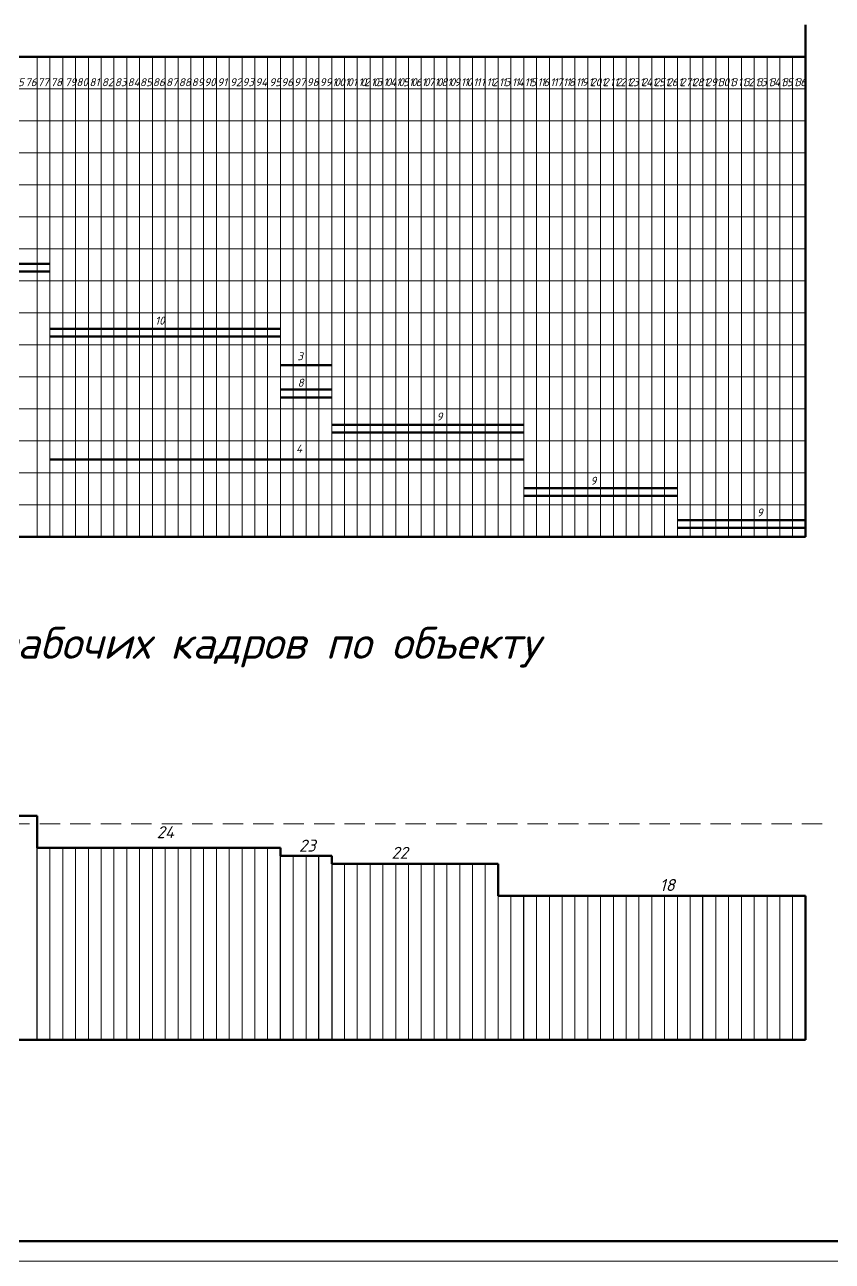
# Model space of a CAD drawing. Header units: millimetres. Extents: x 27137 to 30937, y -4667 to -569.
# Drawn here: x 28579.3 to 28781.1, y -1162.7 to -853.6 of the extents above; entities that cross this region are included whole.
import ezdxf

# ---------------------------------------------------------------- set-up
doc = ezdxf.new("R2010")
doc.units = ezdxf.units.MM
doc.header["$LTSCALE"] = 0.4
doc.linetypes.add('штриховаяX2', pattern=[38.1, 25.4, -12.7])
doc.styles.get("Standard").update_dxf_attribs({"font": 'isocpeui.ttf', "height": 2.5})

msp = doc.modelspace()

# ---------------------------------------------------------------- linework, layer by layer
at = {"lineweight": 53, "ltscale": 0.5}
for p, q in [((28774.4286, -933.5601), (28774.4286, -853.5601)), ((28339.2286, -861.5601), (28774.4286, -861.5601)), ((28406.4286, -913.3627), (28585.6286, -913.3627)), ((28431.9318, -913.3627), (28585.6286, -913.3627)), ((28585.6286, -915.2897), (28406.4286, -915.2897)), ((28585.6286, -915.2897), (28431.9318, -915.2897)), ((28585.6286, -929.5559), (28643.2286, -929.5559)), ((28643.2286, -931.4829), (28585.6286, -931.4829)), ((28774.4286, -981.5601), (28774.4286, -933.5601)), ((28643.2286, -938.6326), (28656.0286, -938.6326)), ((28643.2286, -944.7408), (28656.0286, -944.7408)), ((28643.2286, -946.7408), (28656.0286, -946.7408)), ((28656.0286, -953.5559), (28704.0286, -953.5559)), ((28704.0286, -955.4829), (28656.0286, -955.4829)), ((28704.0286, -962.2546), (28585.6286, -962.2546)), ((28704.0286, -969.3958), (28742.4286, -969.3958)), ((28742.4286, -971.3229), (28704.0286, -971.3229)), ((28742.4286, -977.3958), (28774.4286, -977.3958)), ((28774.4286, -979.3229), (28742.4286, -979.3229)), ((28339.2286, -981.5601), (28774.4286, -981.5601)), ((28553.6286, -1051.2927), (28582.4286, -1051.2927)), ((28582.4286, -1059.2927), (28582.4286, -1051.2927)), ((28582.4286, -1059.2991), (28643.2286, -1059.2991)), ((28643.2286, -1059.2927), (28643.2286, -1061.2927)), ((28643.2286, -1061.2927), (28656.0286, -1061.2927)), ((28656.0286, -1061.2927), (28656.0286, -1063.2927)), ((28656.0286, -1063.2927), (28697.6286, -1063.2927)), ((28697.6286, -1063.2927), (28697.6286, -1071.2927)), ((28697.6286, -1071.2927), (28700.8286, -1071.2927)), ((28700.8286, -1071.2927), (28704.0286, -1071.2927)), ((28704.0286, -1071.2927), (28774.4286, -1071.2927)), ((28774.4286, -1071.2927), (28774.4286, -1107.2927)), ((28339.2286, -1107.2927), (28774.4286, -1107.2927))]:
    msp.add_line(p, q, dxfattribs=at)
at = {"lineweight": 15}
for p, q in [((28582.4286, -933.5601), (28582.4286, -861.5601)), ((28582.4286, -861.5601), (28582.4286, -933.5601)), ((28585.6286, -861.5601), (28585.6286, -933.5601)), ((28585.6286, -933.5601), (28585.6286, -861.5601)), ((28588.8286, -933.5601), (28588.8286, -861.5601)), ((28588.8286, -861.5601), (28588.8286, -933.5601)), ((28592.0286, -861.5601), (28592.0286, -933.5601)), ((28592.0286, -933.5601), (28592.0286, -861.5601)), ((28595.2286, -933.5601), (28595.2286, -861.5601)), ((28595.2286, -861.5601), (28595.2286, -933.5601)), ((28598.4286, -861.5601), (28598.4286, -933.5601)), ((28598.4286, -933.5601), (28598.4286, -861.5601)), ((28601.6286, -933.5601), (28601.6286, -861.5601)), ((28601.6286, -861.5601), (28601.6286, -933.5601)), ((28604.8286, -861.5601), (28604.8286, -933.5601)), ((28604.8286, -933.5601), (28604.8286, -861.5601)), ((28608.0286, -933.5601), (28608.0286, -861.5601)), ((28608.0286, -861.5601), (28608.0286, -933.5601)), ((28611.2286, -861.5601), (28611.2286, -933.5601)), ((28611.2286, -933.5601), (28611.2286, -861.5601)), ((28611.2286, -933.5601), (28611.2286, -861.5967)), ((28614.4286, -933.5601), (28614.4286, -861.5601)), ((28614.4286, -861.5601), (28614.4286, -933.5601)), ((28617.6286, -861.5601), (28617.6286, -933.5601)), ((28617.6286, -933.5601), (28617.6286, -861.5601)), ((28620.8286, -933.5601), (28620.8286, -861.5601)), ((28620.8286, -861.5601), (28620.8286, -933.5601)), ((28620.8286, -933.5601), (28620.8286, -861.5967)), ((28624.0286, -861.5601), (28624.0286, -933.5601)), ((28624.0286, -933.5601), (28624.0286, -861.5601)), ((28627.2286, -861.5601), (28627.2286, -933.5601)), ((28630.4286, -861.5601), (28630.4286, -933.5601)), ((28630.4286, -933.5601), (28630.4286, -861.5601)), ((28633.6286, -933.5601), (28633.6286, -861.5601)), ((28633.6286, -861.5601), (28633.6286, -933.5601)), ((28636.8286, -861.5601), (28636.8286, -933.5601)), ((28640.0286, -933.5601), (28640.0286, -861.5601)), ((28640.0286, -861.5601), (28640.0286, -933.5601)), ((28643.2286, -861.5601), (28643.2286, -933.5601)), ((28643.2286, -933.5601), (28643.2286, -861.5601)), ((28646.4286, -933.5601), (28646.4286, -861.5601)), ((28646.4286, -861.5601), (28646.4286, -933.5601)), ((28649.6286, -861.5601), (28649.6286, -933.5601)), ((28649.6286, -933.5601), (28649.6286, -861.5601)), ((28652.8286, -933.5601), (28652.8286, -861.5601)), ((28652.8286, -861.5601), (28652.8286, -933.5601)), ((28656.0286, -861.5601), (28656.0286, -933.5601)), ((28656.0286, -933.5601), (28656.0286, -861.5601)), ((28659.2286, -933.5601), (28659.2286, -861.5601)), ((28659.2286, -861.5601), (28659.2286, -933.5601)), ((28662.4286, -861.5601), (28662.4286, -933.5601)), ((28662.4286, -933.5601), (28662.4286, -861.5601)), ((28665.6286, -933.5601), (28665.6286, -861.5601)), ((28665.6286, -861.5601), (28665.6286, -933.5601)), ((28668.8286, -861.5601), (28668.8286, -933.5601)), ((28668.8286, -933.5601), (28668.8286, -861.5601)), ((28672.0286, -861.5601), (28672.0286, -933.5601)), ((28675.2286, -861.5601), (28675.2286, -933.5601)), ((28675.2286, -933.5601), (28675.2286, -861.5601)), ((28675.2286, -933.5601), (28675.2286, -861.5601)), ((28678.4286, -933.5601), (28678.4286, -861.5601)), ((28678.4286, -861.5601), (28678.4286, -933.5601)), ((28681.6286, -861.5601), (28681.6286, -933.5601)), ((28684.8286, -933.5601), (28684.8286, -861.5601)), ((28684.8286, -861.5601), (28684.8286, -933.5601)), ((28684.8286, -933.5601), (28684.8286, -861.5601)), ((28688.0286, -861.5601), (28688.0286, -933.5601)), ((28688.0286, -933.5601), (28688.0286, -861.5601)), ((28691.2286, -861.5601), (28691.2286, -933.5601)), ((28691.2286, -861.5601), (28691.2286, -933.5601)), ((28694.4286, -933.5601), (28694.4286, -861.5601)), ((28697.6286, -861.5601), (28697.6286, -933.5601)), ((28700.8286, -861.5601), (28700.8286, -933.5601)), ((28700.8286, -861.5601), (28700.8286, -933.5601)), ((28704.0286, -933.5601), (28704.0286, -861.5601)), ((28707.2286, -861.5601), (28707.2286, -933.5601)), ((28710.4286, -933.5601), (28710.4286, -861.5601)), ((28710.4286, -861.5601), (28710.4286, -933.5601)), ((28713.6286, -861.5601), (28713.6286, -933.5601)), ((28713.6286, -933.5601), (28713.6286, -861.5601)), ((28716.8286, -933.5601), (28716.8286, -861.5601)), ((28716.8286, -861.5601), (28716.8286, -933.5601)), ((28720.0286, -861.5601), (28720.0286, -933.5601)), ((28720.0286, -933.5601), (28720.0286, -861.5601)), ((28723.2286, -861.5601), (28723.2286, -933.5601)), ((28726.4286, -933.5601), (28726.4286, -861.5601)), ((28726.4286, -861.5601), (28726.4286, -933.5601)), ((28729.6286, -933.5601), (28729.6286, -861.5601)), ((28729.6286, -861.5601), (28729.6286, -933.5601)), ((28729.6286, -861.5601), (28729.6286, -933.5601)), ((28729.6286, -933.5601), (28729.6286, -861.5601)), ((28732.8286, -933.5601), (28732.8286, -861.5601)), ((28732.8286, -861.5601), (28732.8286, -933.5601)), ((28736.0286, -861.5601), (28736.0286, -933.5601)), ((28739.2286, -933.5601), (28739.2286, -861.5601)), ((28739.2286, -861.5601), (28739.2286, -933.5601)), ((28739.2286, -933.5601), (28739.2286, -861.5601)), ((28742.4286, -861.5601), (28742.4286, -933.5601)), ((28742.4286, -933.5601), (28742.4286, -861.5601)), ((28745.6286, -861.5601), (28745.6286, -933.5601)), ((28745.6286, -861.5601), (28745.6286, -933.5601)), ((28748.8286, -933.5601), (28748.8286, -861.5601)), ((28752.0286, -861.5601), (28752.0286, -933.5601)), ((28755.2286, -861.5601), (28755.2286, -933.5601)), ((28755.2286, -861.5601), (28755.2286, -933.5601)), ((28758.4286, -933.5601), (28758.4286, -861.5601)), ((28761.6286, -861.5601), (28761.6286, -933.5601)), ((28764.8286, -933.5601), (28764.8286, -861.5601)), ((28764.8286, -861.5601), (28764.8286, -933.5601)), ((28768.0286, -861.5601), (28768.0286, -933.5601)), ((28768.0286, -933.5601), (28768.0286, -861.5601)), ((28771.2286, -933.5601), (28771.2286, -861.5601)), ((28771.2286, -861.5601), (28771.2286, -933.5601)), ((28774.4286, -861.5601), (28774.4286, -933.5601)), ((28774.4286, -869.5601), (28339.2286, -869.5601)), ((28339.2286, -877.5601), (28774.4286, -877.5601)), ((28339.2286, -885.5601), (28774.4286, -885.5601)), ((28159.2286, -893.5601), (28774.4286, -893.5601)), ((28339.2286, -901.5601), (28774.4286, -901.5601)), ((28339.2286, -909.5601), (28774.4286, -909.5601)), ((28339.2286, -917.5601), (28774.4286, -917.5601)), ((28339.2286, -925.5601), (28774.4286, -925.5601)), ((28611.1318, -929.5559), (28643.2286, -929.5559)), ((28643.2286, -931.4829), (28611.1318, -931.4829)), ((28339.2286, -933.5601), (28774.4286, -933.5601)), ((28339.2286, -933.5601), (28774.4286, -933.5601)), ((28582.4286, -981.5601), (28582.4286, -933.5601)), ((28582.4286, -933.5601), (28582.4286, -981.5601)), ((28585.6286, -933.5601), (28585.6286, -981.5601)), ((28585.6286, -981.5601), (28585.6286, -933.5601)), ((28588.8286, -981.5601), (28588.8286, -933.5601)), ((28588.8286, -933.5601), (28588.8286, -981.5601)), ((28592.0286, -933.5601), (28592.0286, -981.5601)), ((28592.0286, -981.5601), (28592.0286, -933.5601)), ((28595.2286, -981.5601), (28595.2286, -933.5601)), ((28595.2286, -933.5601), (28595.2286, -981.5601)), ((28598.4286, -933.5601), (28598.4286, -981.5601)), ((28598.4286, -981.5601), (28598.4286, -933.5601)), ((28601.6286, -981.5601), (28601.6286, -933.5601)), ((28601.6286, -933.5601), (28601.6286, -981.5601)), ((28604.8286, -933.5601), (28604.8286, -981.5601)), ((28604.8286, -981.5601), (28604.8286, -933.5601)), ((28608.0286, -981.5601), (28608.0286, -933.5601)), ((28608.0286, -933.5601), (28608.0286, -981.5601)), ((28611.2286, -933.5601), (28611.2286, -981.5601)), ((28611.2286, -981.5601), (28611.2286, -933.5601)), ((28611.2286, -981.5601), (28611.2286, -933.5601)), ((28614.4286, -981.5601), (28614.4286, -933.5601)), ((28614.4286, -933.5601), (28614.4286, -981.5601)), ((28617.6286, -933.5601), (28617.6286, -981.5601)), ((28617.6286, -981.5601), (28617.6286, -933.5601)), ((28620.8286, -981.5601), (28620.8286, -933.5601)), ((28620.8286, -933.5601), (28620.8286, -981.5601)), ((28620.8286, -981.5601), (28620.8286, -933.5601)), ((28624.0286, -933.5601), (28624.0286, -981.5601)), ((28624.0286, -981.5601), (28624.0286, -933.5601)), ((28627.2286, -933.5601), (28627.2286, -981.5601)), ((28630.4286, -933.5601), (28630.4286, -981.5601)), ((28630.4286, -981.5601), (28630.4286, -933.5601)), ((28633.6286, -981.5601), (28633.6286, -933.5601)), ((28633.6286, -933.5601), (28633.6286, -981.5601)), ((28636.8286, -933.5601), (28636.8286, -981.5601)), ((28640.0286, -981.5601), (28640.0286, -933.5601)), ((28640.0286, -933.5601), (28640.0286, -981.5601)), ((28643.2286, -933.5601), (28643.2286, -981.5601)), ((28643.2286, -981.5601), (28643.2286, -933.5601)), ((28646.4286, -981.5601), (28646.4286, -933.5601)), ((28646.4286, -933.5601), (28646.4286, -981.5601)), ((28649.6286, -933.5601), (28649.6286, -981.5601)), ((28649.6286, -981.5601), (28649.6286, -933.5601)), ((28652.8286, -981.5601), (28652.8286, -933.5601)), ((28652.8286, -933.5601), (28652.8286, -981.5601)), ((28656.0286, -933.5601), (28656.0286, -981.5601)), ((28656.0286, -981.5601), (28656.0286, -933.5601)), ((28659.2286, -981.5601), (28659.2286, -933.5601)), ((28659.2286, -933.5601), (28659.2286, -981.5601)), ((28662.4286, -933.5601), (28662.4286, -981.5601)), ((28662.4286, -981.5601), (28662.4286, -933.5601)), ((28665.6286, -981.5601), (28665.6286, -933.5601)), ((28665.6286, -933.5601), (28665.6286, -981.5601)), ((28668.8286, -933.5601), (28668.8286, -981.5601)), ((28668.8286, -981.5601), (28668.8286, -933.5601)), ((28672.0286, -933.5601), (28672.0286, -981.5601)), ((28675.2286, -933.5601), (28675.2286, -981.5601)), ((28675.2286, -981.5601), (28675.2286, -933.5601)), ((28675.2286, -981.5601), (28675.2286, -933.5601)), ((28678.4286, -981.5601), (28678.4286, -933.5601)), ((28678.4286, -933.5601), (28678.4286, -981.5601)), ((28681.6286, -933.5601), (28681.6286, -981.5601)), ((28684.8286, -981.5601), (28684.8286, -933.5601)), ((28684.8286, -933.5601), (28684.8286, -981.5601)), ((28684.8286, -981.5601), (28684.8286, -933.5601)), ((28688.0286, -933.5601), (28688.0286, -981.5601)), ((28688.0286, -981.5601), (28688.0286, -933.5601)), ((28691.2286, -933.5601), (28691.2286, -981.5601)), ((28691.2286, -933.5601), (28691.2286, -981.5601)), ((28694.4286, -981.5601), (28694.4286, -933.5601)), ((28697.6286, -933.5601), (28697.6286, -981.5601)), ((28700.8286, -933.5601), (28700.8286, -981.5601)), ((28700.8286, -933.5601), (28700.8286, -981.5601)), ((28704.0286, -981.5601), (28704.0286, -933.5601)), ((28707.2286, -933.5601), (28707.2286, -981.5601)), ((28710.4286, -981.5601), (28710.4286, -933.5601)), ((28710.4286, -933.5601), (28710.4286, -981.5601)), ((28713.6286, -933.5601), (28713.6286, -981.5601)), ((28713.6286, -981.5601), (28713.6286, -933.5601)), ((28716.8286, -981.5601), (28716.8286, -933.5601)), ((28716.8286, -933.5601), (28716.8286, -981.5601)), ((28720.0286, -933.5601), (28720.0286, -981.5601)), ((28720.0286, -981.5601), (28720.0286, -933.5601)), ((28723.2286, -933.5601), (28723.2286, -981.5601)), ((28726.4286, -981.5601), (28726.4286, -933.5601)), ((28726.4286, -933.5601), (28726.4286, -981.5601)), ((28729.6286, -981.5601), (28729.6286, -933.5601)), ((28729.6286, -933.5601), (28729.6286, -981.5601)), ((28729.6286, -933.5601), (28729.6286, -981.5601)), ((28729.6286, -981.5601), (28729.6286, -933.5601)), ((28732.8286, -981.5601), (28732.8286, -933.5601)), ((28732.8286, -933.5601), (28732.8286, -981.5601)), ((28736.0286, -933.5601), (28736.0286, -981.5601)), ((28739.2286, -981.5601), (28739.2286, -933.5601)), ((28739.2286, -933.5601), (28739.2286, -981.5601)), ((28739.2286, -981.5601), (28739.2286, -933.5601)), ((28742.4286, -933.5601), (28742.4286, -981.5601)), ((28742.4286, -981.5601), (28742.4286, -933.5601)), ((28745.6286, -933.5601), (28745.6286, -981.5601)), ((28745.6286, -933.5601), (28745.6286, -981.5601)), ((28748.8286, -981.5601), (28748.8286, -933.5601)), ((28752.0286, -933.5601), (28752.0286, -981.5601)), ((28755.2286, -933.5601), (28755.2286, -981.5601)), ((28755.2286, -933.5601), (28755.2286, -981.5601)), ((28758.4286, -981.5601), (28758.4286, -933.5601)), ((28761.6286, -933.5601), (28761.6286, -981.5601)), ((28764.8286, -981.5601), (28764.8286, -933.5601)), ((28764.8286, -933.5601), (28764.8286, -981.5601)), ((28768.0286, -933.5601), (28768.0286, -981.5601)), ((28768.0286, -981.5601), (28768.0286, -933.5601)), ((28771.2286, -933.5601), (28771.2286, -981.5601)), ((28771.2286, -981.5601), (28771.2286, -933.5601)), ((28774.4286, -981.5601), (28774.4286, -933.5601)), ((28774.4286, -933.5601), (28774.4286, -981.5601)), ((28339.2286, -941.5601), (28774.4286, -941.5601)), ((28339.2286, -949.5601), (28774.6124, -949.5601)), ((28681.5318, -953.5559), (28704.0286, -953.5559)), ((28339.2286, -957.5601), (28774.6124, -957.5601)), ((28704.0286, -955.4829), (28681.5318, -955.4829)), ((28339.2286, -965.5601), (28774.6124, -965.5601)), ((28339.2286, -973.5601), (28774.6124, -973.5601)), ((28582.4286, -1107.2927), (28582.4286, -1059.2927)), ((28585.6286, -1107.2927), (28585.6286, -1059.2991)), ((28588.8286, -1059.2991), (28588.8286, -1107.2927)), ((28588.8286, -1059.2991), (28588.8286, -1107.2927)), ((28592.0286, -1107.2927), (28592.0286, -1059.2991)), ((28592.0286, -1059.2991), (28592.0286, -1107.2927)), ((28595.2286, -1059.2991), (28595.2286, -1107.2927)), ((28595.2286, -1107.2927), (28595.2286, -1059.2991)), ((28598.4286, -1107.2927), (28598.4286, -1059.2991)), ((28598.4286, -1059.2991), (28598.4286, -1107.2927)), ((28601.6286, -1107.2927), (28601.6286, -1059.2991)), ((28604.8286, -1059.2991), (28604.8286, -1107.2927)), ((28608.0286, -1107.2927), (28608.0286, -1059.2991)), ((28611.2286, -1059.2991), (28611.2286, -1107.2927)), ((28614.4286, -1107.2927), (28614.4286, -1059.2991)), ((28617.6286, -1059.2991), (28617.6286, -1107.2927)), ((28620.8286, -1107.2927), (28620.8286, -1059.2991)), ((28624.0286, -1059.2991), (28624.0286, -1107.2927)), ((28627.2286, -1107.2927), (28627.2286, -1059.2991)), ((28630.4286, -1059.2991), (28630.4286, -1107.2927)), ((28633.6286, -1107.2927), (28633.6286, -1059.2991)), ((28636.8286, -1059.2991), (28636.8286, -1107.2927)), ((28636.8286, -1107.2927), (28636.8286, -1059.2991)), ((28640.0286, -1107.2927), (28640.0286, -1059.2927)), ((28646.4286, -1107.2927), (28646.4286, -1061.2927)), ((28649.6286, -1061.2927), (28649.6286, -1107.2927)), ((28652.8286, -1061.2927), (28652.8286, -1107.2927)), ((28659.2286, -1107.2927), (28659.2286, -1063.2927)), ((28662.4286, -1063.2927), (28662.4286, -1107.2927)), ((28665.6286, -1107.2927), (28665.6286, -1063.2927)), ((28668.8286, -1063.2927), (28668.8286, -1107.2927)), ((28672.0286, -1063.2927), (28672.0286, -1107.2927)), ((28675.2286, -1063.2927), (28675.2286, -1107.2927)), ((28678.4286, -1107.2927), (28678.4286, -1063.2927)), ((28681.6286, -1063.2927), (28681.6286, -1107.2927)), ((28684.8286, -1107.2927), (28684.8286, -1063.2927)), ((28688.0286, -1063.2927), (28688.0286, -1107.2927)), ((28691.2286, -1107.2927), (28691.2286, -1063.2927)), ((28694.4286, -1063.2927), (28694.4286, -1107.2927)), ((28697.6286, -1067.2927), (28697.6286, -1107.2927)), ((28700.8286, -1071.2927), (28700.8286, -1107.2927)), ((28704.0286, -1107.2927), (28704.0286, -1071.2927)), ((28707.2286, -1071.2927), (28707.2286, -1107.2927)), ((28710.4286, -1107.2927), (28710.4286, -1071.2927)), ((28713.6286, -1071.2927), (28713.6286, -1107.2927)), ((28716.8286, -1071.2927), (28716.8286, -1107.2927)), ((28720.0286, -1071.2927), (28720.0286, -1107.2927)), ((28723.2286, -1107.2927), (28723.2286, -1071.2927)), ((28726.4286, -1071.2927), (28726.4286, -1107.2927)), ((28729.6286, -1107.2927), (28729.6286, -1071.2927)), ((28732.8286, -1071.2927), (28732.8286, -1107.2927)), ((28732.8286, -1107.2927), (28732.8286, -1071.2927)), ((28736.0286, -1107.2927), (28736.0286, -1071.2927)), ((28739.2286, -1071.2927), (28739.2286, -1107.2927)), ((28742.4286, -1107.2927), (28742.4286, -1071.2927)), ((28742.4286, -1107.2927), (28742.4286, -1071.2927)), ((28745.6286, -1071.2927), (28745.6286, -1107.2927)), ((28748.8286, -1071.2927), (28748.8286, -1107.2927)), ((28752.0286, -1071.2927), (28752.0286, -1107.2927)), ((28755.2286, -1107.2927), (28755.2286, -1071.2927)), ((28758.4286, -1071.2927), (28758.4286, -1107.2927)), ((28761.6286, -1107.2927), (28761.6286, -1071.2927)), ((28764.8286, -1071.2927), (28764.8286, -1107.2927)), ((28768.0286, -1071.2927), (28768.0286, -1107.2927)), ((28771.2286, -1071.2927), (28771.2286, -1107.2927)), ((28774.4286, -1107.2927), (28774.4286, -1071.2927)), ((28774.4286, -1071.2927), (28774.4286, -1107.2927)), ((28601.6286, -1082.2927), (28601.6286, -1107.2927)), ((28601.6286, -1107.2927), (28601.6286, -1082.2927)), ((28604.8286, -1107.2927), (28604.8286, -1082.2927)), ((28608.0286, -1082.2927), (28608.0286, -1107.2927)), ((28611.2286, -1107.2927), (28611.2286, -1082.2927)), ((28614.4286, -1082.2927), (28614.4286, -1107.2927)), ((28617.6286, -1082.2927), (28617.6286, -1107.2927)), ((28620.8286, -1082.2927), (28620.8286, -1107.2927)), ((28624.0286, -1107.2927), (28624.0286, -1082.2927)), ((28627.2286, -1082.2927), (28627.2286, -1107.2927)), ((28630.4286, -1107.2927), (28630.4286, -1082.2927)), ((28633.6286, -1082.2927), (28633.6286, -1107.2927)), ((28636.8286, -1107.2927), (28636.8286, -1082.2927)), ((28640.0286, -1082.2927), (28640.0286, -1107.2927)), ((28643.2286, -1107.2927), (28643.2286, -1082.2927)), ((28646.4286, -1082.2927), (28646.4286, -1107.2927)), ((28649.6286, -1107.2927), (28649.6286, -1082.2927)), ((28697.6286, -1082.2927), (28697.6286, -1107.2927)), ((28697.6286, -1107.2927), (28697.6286, -1082.2927)), ((28700.8286, -1082.2927), (28700.8286, -1107.2927)), ((28700.8286, -1107.2927), (28700.8286, -1082.2927)), ((28732.8286, -1082.2927), (28732.8286, -1107.2927)), ((28732.8286, -1107.2927), (28732.8286, -1082.2927)), ((28736.0286, -1107.2927), (28736.0286, -1082.2927)), ((28736.0286, -1082.2927), (28736.0286, -1107.2927)), ((28739.2286, -1082.2927), (28739.2286, -1107.2927)), ((28739.2286, -1107.2927), (28739.2286, -1082.2927)), ((28742.4286, -1107.2927), (28742.4286, -1082.2927)), ((28742.4286, -1082.2927), (28742.4286, -1107.2927)), ((28745.6286, -1082.2927), (28745.6286, -1107.2927)), ((28745.6286, -1107.2927), (28745.6286, -1082.2927)), ((28748.8286, -1107.2927), (28748.8286, -1082.2927))]:
    msp.add_line(p, q, dxfattribs=at)
at = {"color": 0, "lineweight": 15}
for p, q in [((28672.0286, -933.5601), (28672.0286, -861.5601)), ((28681.6286, -933.5601), (28681.6286, -861.5601)), ((28694.4286, -861.5601), (28694.4286, -933.5601)), ((28704.0286, -861.5601), (28704.0286, -933.5601)), ((28726.4286, -933.5601), (28726.4286, -861.5601)), ((28736.0286, -933.5601), (28736.0286, -861.5601)), ((28748.8286, -861.5601), (28748.8286, -933.5601)), ((28758.4286, -861.5601), (28758.4286, -933.5601)), ((28672.0286, -981.5601), (28672.0286, -933.5601)), ((28681.6286, -981.5601), (28681.6286, -933.5601)), ((28694.4286, -933.5601), (28694.4286, -981.5601)), ((28704.0286, -933.5601), (28704.0286, -981.5601)), ((28726.4286, -981.5601), (28726.4286, -933.5601)), ((28736.0286, -981.5601), (28736.0286, -933.5601)), ((28748.8286, -933.5601), (28748.8286, -981.5601)), ((28758.4286, -933.5601), (28758.4286, -981.5601))]:
    msp.add_line(p, q, dxfattribs=at)
at = {"lineweight": 15, "ltscale": 0.5}
for p, q in [((28582.4286, -914.5345), (28582.4286, -933.5601)), ((28582.4286, -933.5601), (28582.4286, -981.5601))]:
    msp.add_line(p, q, dxfattribs=at)
at = {"linetype": 'штриховаяX2', "lineweight": 15, "ltscale": 0.5}
msp.add_line((28339.2286, -1053.2927), (28780.8713, -1053.2927), dxfattribs=at)
at = {"ltscale": 0.5}
for p, q in [((28582.4286, -1107.2927), (28582.4286, -1059.2927)), ((28582.4286, -1107.2927), (28582.4286, -1059.2927)), ((28640.0286, -1059.2927), (28643.2286, -1059.2927)), ((28643.2286, -1107.2927), (28643.2286, -1061.2927)), ((28643.2286, -1061.2927), (28656.0286, -1061.2927)), ((28652.8286, -1107.2927), (28652.8286, -1061.2927)), ((28656.0286, -1063.2927), (28656.0286, -1107.2927)), ((28704.0286, -1107.2927), (28704.0286, -1071.2927)), ((28748.8286, -1107.2927), (28748.8286, -1071.2927)), ((28643.2286, -1107.2927), (28643.2286, -1081.2927))]:
    msp.add_line(p, q, dxfattribs=at)
at = {"color": 7, "lineweight": 15}
msp.add_lwpolyline([(28130.6969, -1162.6747), (28971.6969, -1162.6747), (28971.6969, -568.6747), (28130.6969, -568.6747)], close=True, dxfattribs=at)
at = {"lineweight": 15, "const_width": 0.6}
msp.add_lwpolyline([(28150.6969, -1157.6747), (28966.6969, -1157.6747), (28966.6969, -573.6747), (28150.6969, -573.6747)], close=True, dxfattribs=at)
msp.add_lwpolyline([(28150.6969, -573.6747), (28966.6969, -573.6747), (28966.6969, -1157.6747), (28150.6969, -1157.6747)], dxfattribs=at)

# ---------------------------------------------------------------- texts
at = {"lineweight": 15, "attachment_point": 1}
for s, width, gutter_width, insert, char_height in [('75', 8.923798, 12.5, (28576.2266, -866.926), 2), ('76', 8.923798, 12.5, (28579.4119, -866.926), 2), ('77', 8.923798, 12.5, (28582.501, -866.926), 2), ('78', 8.923798, 12.5, (28585.7398, -866.926), 2), ('79', 8.923798, 12.5, (28589.3229, -866.926), 2), ('80', 8.923798, 12.5, (28592.2165, -866.926), 2), ('81', 8.923798, 12.5, (28595.4698, -866.926), 2), ('82', 8.923798, 12.5, (28598.5818, -866.926), 2), ('83', 8.923798, 12.5, (28601.8266, -866.926), 2), ('84', 8.923798, 12.5, (28605.0119, -866.926), 2), ('85', 8.923798, 12.5, (28608.101, -866.926), 2), ('86', 8.923798, 12.5, (28611.3398, -866.926), 2), ('87', 8.923798, 12.5, (28614.6109, -866.926), 2), ('88', 8.923798, 12.5, (28617.8165, -866.926), 2), ('89', 8.923798, 12.5, (28621.0281, -866.926), 2), ('90', 8.923798, 12.5, (28624.1818, -866.926), 2), ('91', 8.923798, 12.5, (28627.4266, -866.926), 2), ('92', 8.923798, 12.5, (28630.6119, -866.926), 2), ('93', 8.923798, 12.5, (28633.701, -866.926), 2), ('94', 8.923798, 12.5, (28636.9398, -866.926), 2), ('95', 8.923798, 12.5, (28640.4227, -866.926), 2), ('96', 8.923798, 12.5, (28643.4165, -866.926), 2), ('97', 8.923798, 12.5, (28646.591, -866.926), 2), ('98', 8.923798, 12.5, (28649.7818, -866.926), 2), ('99', 8.923798, 12.5, (28653.0266, -866.926), 2), ('1', 8.923798, 12.5, (28656.1248, -866.926), 2), ('0', 8.923798, 12.5, (28656.7379, -866.926), 2), ('0', 8.923798, 12.5, (28657.9381, -866.926), 2), ('1', 8.923798, 12.5, (28659.3285, -866.926), 2), ('0', 8.923798, 12.5, (28659.9416, -866.926), 2), ('1', 8.923798, 12.5, (28661.3318, -866.926), 2), ('1', 8.923798, 12.5, (28662.6894, -866.926), 2), ('0', 8.923798, 12.5, (28663.3025, -866.926), 2), ('2', 8.923798, 12.5, (28664.1691, -866.926), 2), ('1', 8.923798, 12.5, (28665.7942, -866.926), 2), ('0', 8.923798, 12.5, (28666.4073, -866.926), 2), ('3', 8.923798, 12.5, (28667.2739, -866.926), 2), ('1', 8.923798, 12.5, (28668.9328, -866.926), 2), ('0', 8.923798, 12.5, (28669.546, -866.926), 2), ('4', 8.923798, 12.5, (28670.6667, -866.926), 2), ('1', 8.923798, 12.5, (28672.1099, -866.926), 2), ('0', 8.923798, 12.5, (28672.7231, -866.926), 2), ('5', 8.923798, 12.5, (28673.8438, -866.926), 2), ('1', 8.923798, 12.5, (28675.2999, -866.926), 2), ('0', 8.923798, 12.5, (28675.913, -866.926), 2), ('6', 8.923798, 12.5, (28677.0337, -866.926), 2), ('1', 8.923798, 12.5, (28678.5122, -866.926), 2), ('0', 8.923798, 12.5, (28679.1253, -866.926), 2), ('7', 8.923798, 12.5, (28680.246, -866.926), 2), ('1', 8.923798, 12.5, (28681.7049, -866.926), 2), ('0', 8.923798, 12.5, (28682.318, -866.926), 2), ('8', 8.923798, 12.5, (28683.4387, -866.926), 2), ('1', 8.923798, 12.5, (28684.9068, -866.926), 2), ('0', 8.923798, 12.5, (28685.5199, -866.926), 2), ('9', 8.923798, 12.5, (28686.6406, -866.926), 2), ('1', 8.923798, 12.5, (28688.2872, -866.926), 2), ('1', 8.923798, 12.5, (28689.1231, -866.926), 2), ('0', 8.923798, 12.5, (28689.7668, -866.926), 2), ('1', 8.923798, 12.5, (28691.3827, -866.926), 2), ('1', 8.923798, 12.5, (28692.2187, -866.926), 2), ('1', 8.923798, 12.5, (28693.2833, -866.926), 2), ('1', 8.923798, 12.5, (28694.6819, -866.926), 2), ('1', 8.923798, 12.5, (28695.5179, -866.926), 2), ('2', 8.923798, 12.5, (28696.1616, -866.926), 2), ('1', 8.923798, 12.5, (28697.8033, -866.926), 2), ('1', 8.923798, 12.5, (28698.6393, -866.926), 2), ('3', 8.923798, 12.5, (28699.283, -866.926), 2), ('1', 8.923798, 12.5, (28701.0414, -866.926), 2), ('1', 8.923798, 12.5, (28701.8774, -866.926), 2), ('4', 8.923798, 12.5, (28702.5211, -866.926), 2), ('1', 8.923798, 12.5, (28704.2185, -866.926), 2), ('1', 8.923798, 12.5, (28705.0544, -866.926), 2), ('5', 8.923798, 12.5, (28705.6981, -866.926), 2), ('1', 8.923798, 12.5, (28707.4405, -866.926), 2), ('1', 8.923798, 12.5, (28708.2764, -866.926), 2), ('6', 8.923798, 12.5, (28708.9201, -866.926), 2), ('1', 8.923798, 12.5, (28710.6348, -866.926), 2), ('1', 8.923798, 12.5, (28711.4708, -866.926), 2), ('7', 8.923798, 12.5, (28712.3442, -866.926), 2), ('1', 8.923798, 12.5, (28713.8194, -866.926), 2), ('1', 8.923798, 12.5, (28714.6553, -866.926), 2), ('8', 8.923798, 12.5, (28715.299, -866.926), 2), ('1', 8.923798, 12.5, (28717.0187, -866.926), 2), ('1', 8.923798, 12.5, (28717.8546, -866.926), 2), ('9', 8.923798, 12.5, (28718.4983, -866.926), 2), ('1', 8.923798, 12.5, (28720.1976, -866.926), 2), ('2', 8.923798, 12.5, (28720.674, -866.926), 2), ('0', 8.923798, 12.5, (28721.9968, -866.926), 2), ('1', 8.923798, 12.5, (28723.3976, -866.926), 2), ('2', 8.923798, 12.5, (28723.874, -866.926), 2), ('1', 8.923798, 12.5, (28725.5289, -866.926), 2), ('1', 8.923798, 12.5, (28726.5976, -866.926), 2), ('2', 8.923798, 12.5, (28727.074, -866.926), 2), ('2', 8.923798, 12.5, (28728.176, -866.926), 2), ('1', 8.923798, 12.5, (28729.7082, -866.926), 2), ('2', 8.923798, 12.5, (28730.1846, -866.926), 2), ('3', 8.923798, 12.5, (28731.3449, -866.926), 2), ('1', 8.923798, 12.5, (28732.9976, -866.926), 2), ('2', 8.923798, 12.5, (28733.474, -866.926), 2), ('4', 8.923798, 12.5, (28734.6148, -866.926), 2), ('1', 8.923798, 12.5, (28736.108, -866.926), 2), ('2', 8.923798, 12.5, (28736.5844, -866.926), 2), ('5', 8.923798, 12.5, (28737.8084, -866.926), 2), ('1', 8.923798, 12.5, (28739.308, -866.926), 2), ('2', 8.923798, 12.5, (28739.7844, -866.926), 2), ('6', 8.923798, 12.5, (28741.0304, -866.926), 2), ('1', 8.923798, 12.5, (28742.5976, -866.926), 2), ('2', 8.923798, 12.5, (28743.074, -866.926), 2), ('7', 8.923798, 12.5, (28744.4545, -866.926), 2), ('1', 8.923798, 12.5, (28745.7242, -866.926), 2), ('2', 8.923798, 12.5, (28746.2006, -866.926), 2), ('8', 8.923798, 12.5, (28747.4337, -866.926), 2), ('1', 8.923798, 12.5, (28748.9976, -866.926), 2), ('2', 8.923798, 12.5, (28749.474, -866.926), 2), ('9', 8.923798, 12.5, (28750.8123, -866.926), 2), ('1', 8.923798, 12.5, (28752.1976, -866.926), 2), ('3', 8.923798, 12.5, (28752.674, -866.926), 2), ('0', 8.923798, 12.5, (28753.9654, -866.926), 2), ('1', 8.923798, 12.5, (28755.3976, -866.926), 2), ('3', 8.923798, 12.5, (28755.874, -866.926), 2), ('1', 8.923798, 12.5, (28757.5197, -866.926), 2), ('1', 8.923798, 12.5, (28758.5562, -866.926), 2), ('3', 8.923798, 12.5, (28759.074, -866.926), 2), ('2', 8.923798, 12.5, (28760.1669, -866.926), 2), ('1', 8.923798, 12.5, (28761.7976, -866.926), 2), ('3', 8.923798, 12.5, (28762.274, -866.926), 2), ('3', 8.923798, 12.5, (28763.3358, -866.926), 2), ('1', 8.923798, 12.5, (28764.9976, -866.926), 2), ('3', 8.923798, 12.5, (28765.474, -866.926), 2), ('4', 8.923798, 12.5, (28766.6057, -866.926), 2), ('1', 8.923798, 12.5, (28768.1922, -866.926), 2), ('3', 8.923798, 12.5, (28768.5621, -866.926), 2), ('5', 8.923798, 12.5, (28769.7707, -866.926), 2), ('1', 8.923798, 12.5, (28771.3922, -866.926), 2), ('3', 8.923798, 12.5, (28771.8687, -866.926), 2), ('6', 8.923798, 12.5, (28773.1299, -866.926), 2), ('10', 8.923798, 12.5, (28611.9111, -926.5383), 2), ('3', 8.923798, 12.5, (28647.4373, -935.4257), 2), ('8', 8.923798, 12.5, (28647.51, -942.0443), 2), ('9', 8.923798, 12.5, (28682.2318, -950.5085), 2), ('4', 8.923798, 12.5, (28647.1274, -958.5555), 2), ('9', 8.923798, 12.5, (28720.7085, -966.5582), 2), ('9', 8.923798, 12.5, (28762.2936, -974.487), 2), ('\\pi29.00103;{\\fISOCPEUR|b0|i1|c204|p34;График движения рабочих кадров по объекту }', 280.652418, 5, (28446.0396, -1004.0665), 8), ('{\\H0.75x;24}', 15, 12.5, (28612.309, -1053.9104), 4), ('{\\H0.75x;23}', 15, 12.5, (28647.8756, -1057.2724), 4), ('{\\H0.75x;22}', 15, 12.5, (28670.9663, -1059.0687), 4), ('{\\H0.75x;18}', 15, 12.5, (28738.0168, -1067.1172), 4)]:
    msp.add_mtext_dynamic_manual_height_columns(s, width=width, gutter_width=gutter_width, heights=[0], dxfattribs=dict(at, insert=insert, char_height=char_height))

doc.saveas('drawing.dxf')
